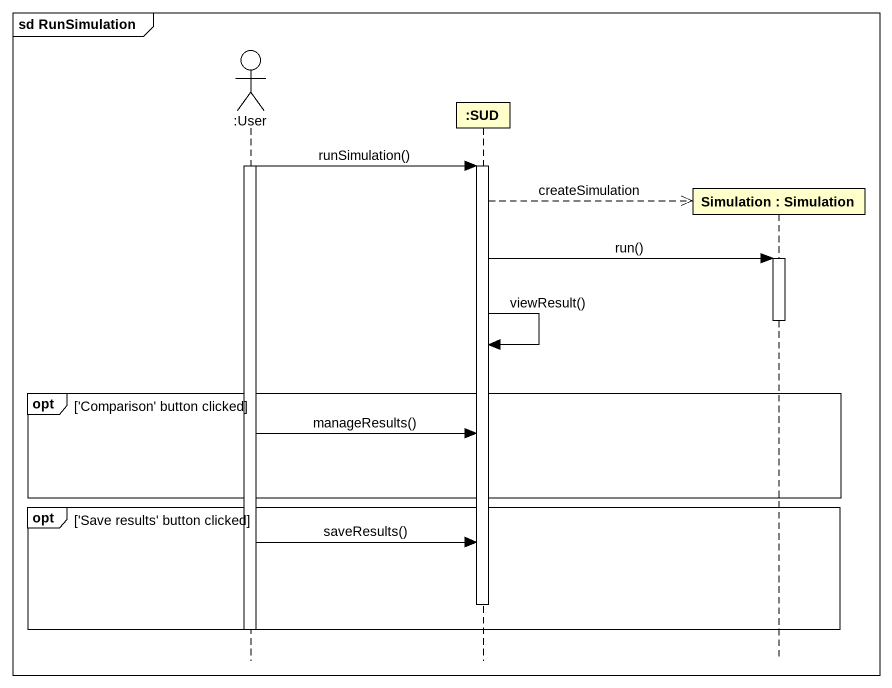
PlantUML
@startuml
mainframe sd RunSimulation
hide footbox
actor ":User" as User
participant ":SUD" as SUD
participant "Simulation : Simulation" as Simulation

activate User
User -> SUD : runSimulation()
activate SUD
SUD -->> Simulation ** : createSimulation
SUD -> Simulation : run()
activate Simulation
deactivate Simulation
SUD -> SUD : viewResult()
opt 'Comparison' button clicked
  User -> SUD : manageResults()
end
opt 'Save results' button clicked
  User -> SUD : saveResults()
  deactivate SUD
end
deactivate User
@enduml
